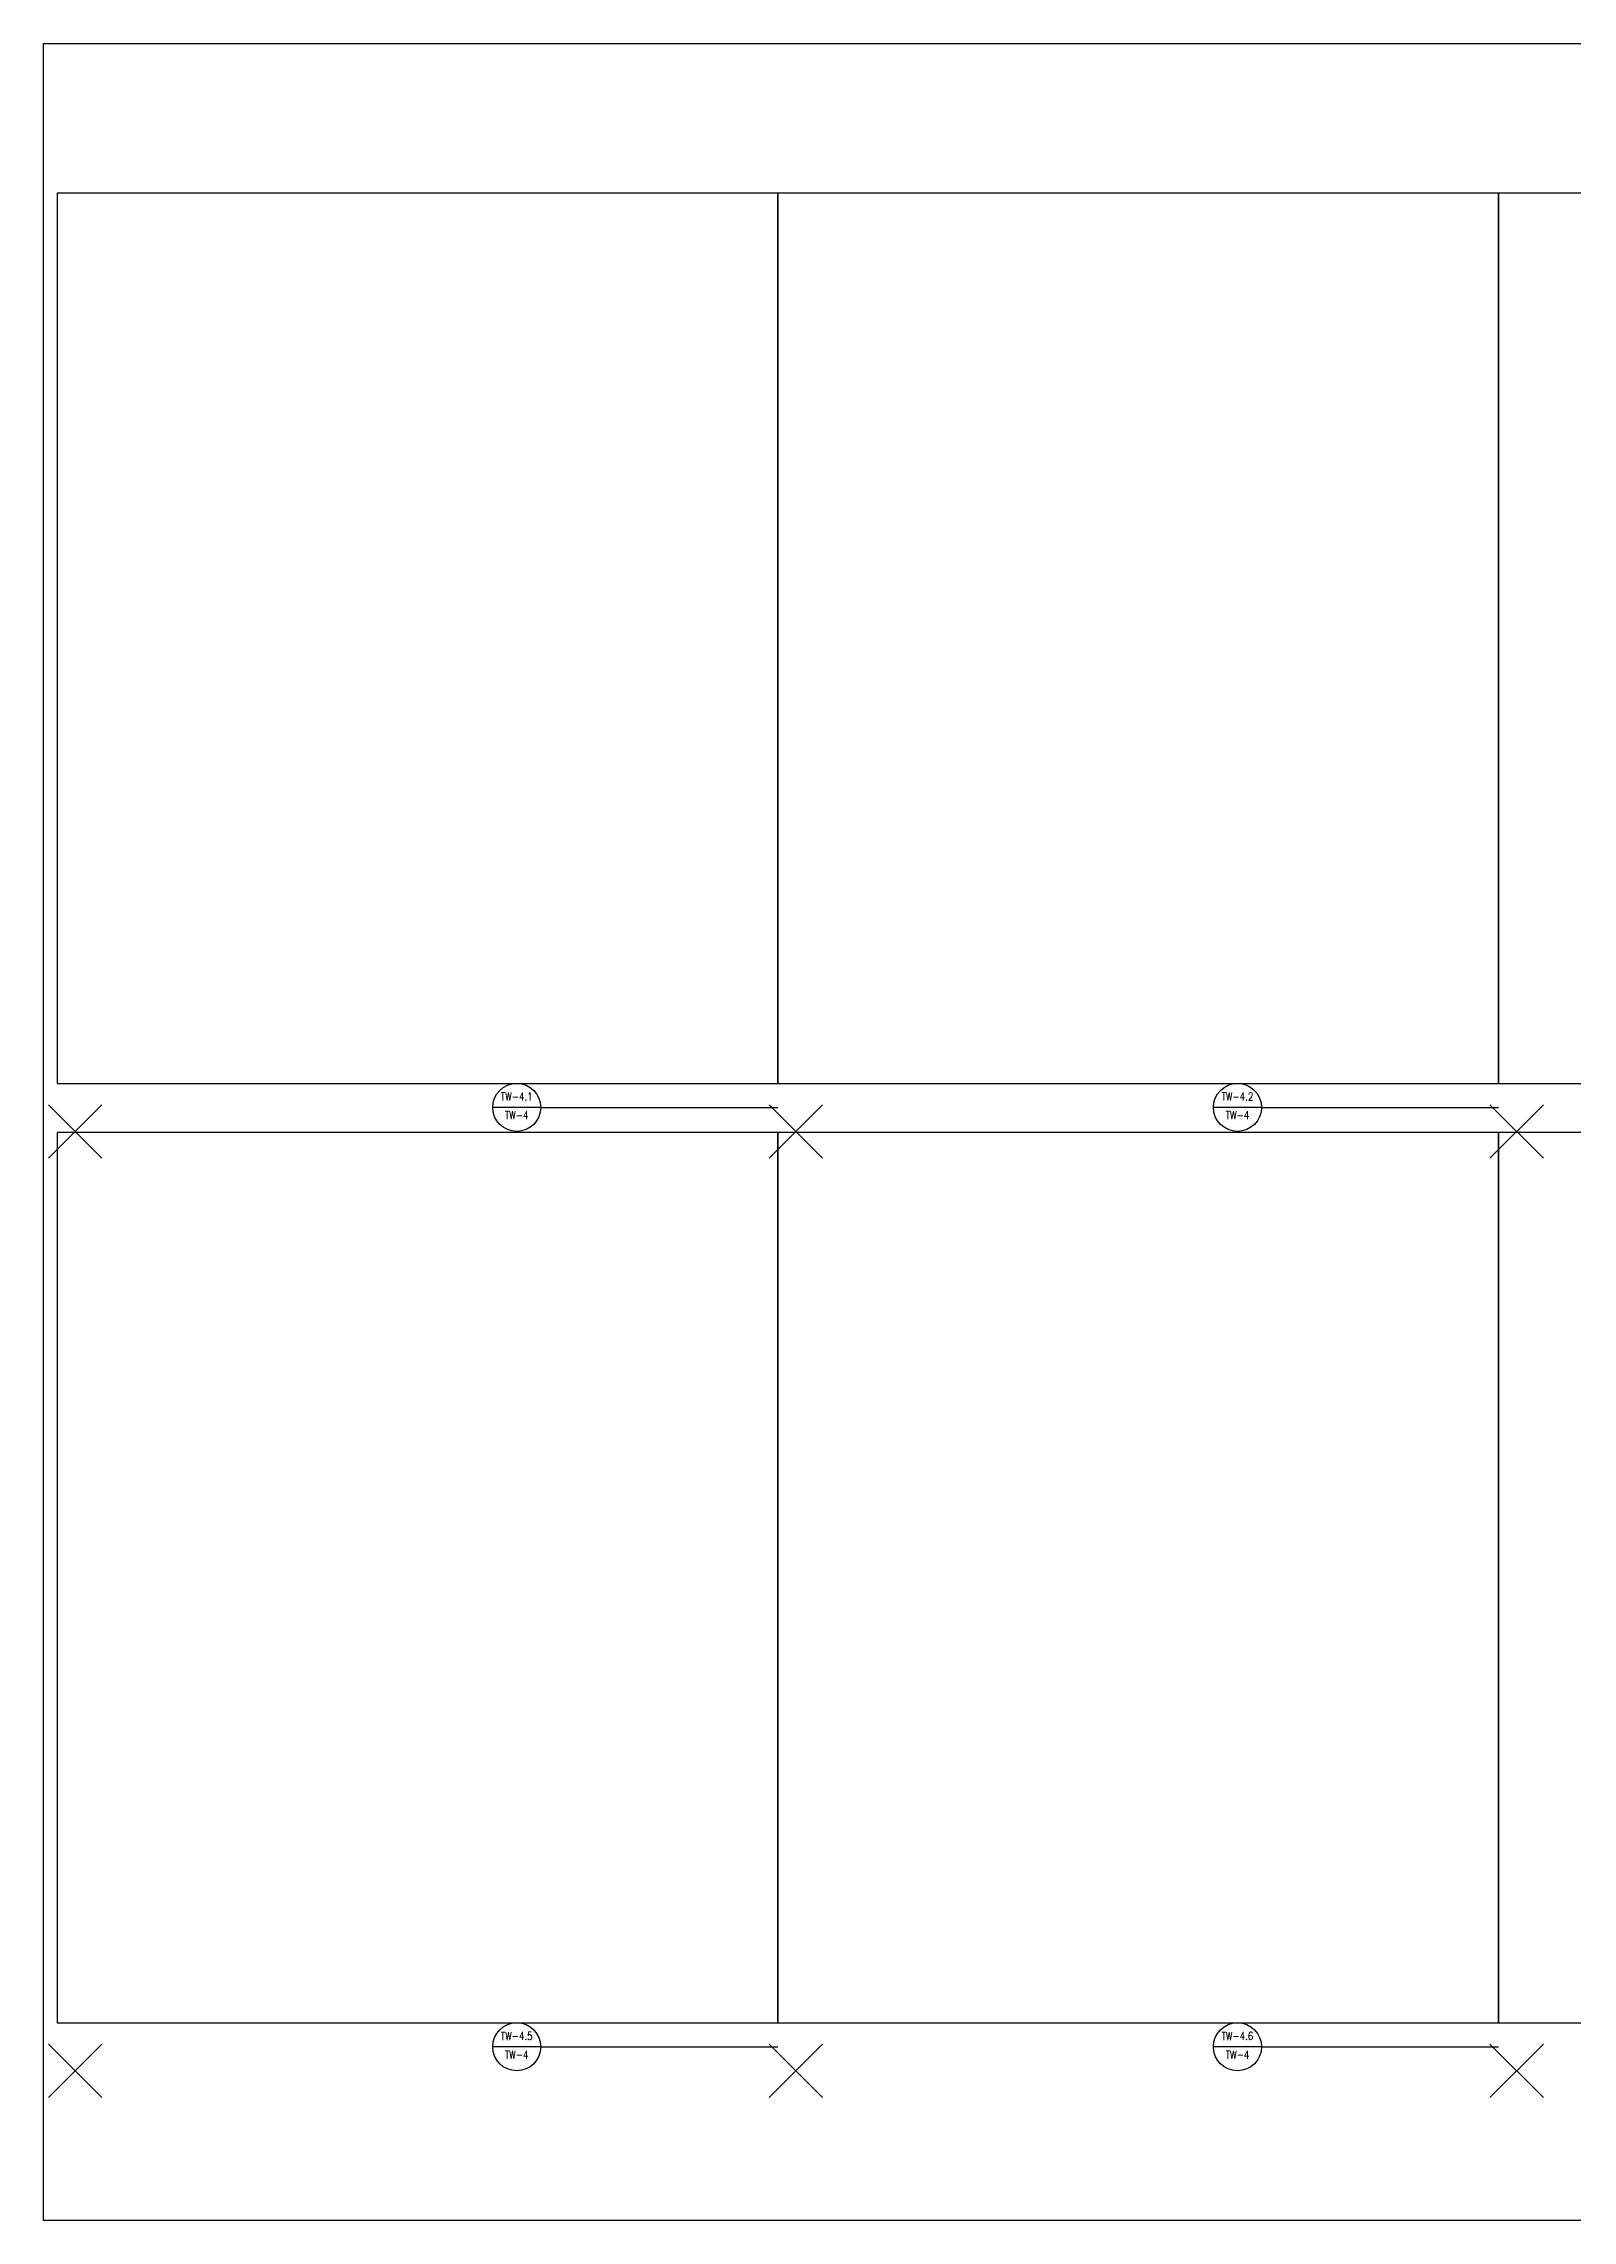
# Model space of a CAD drawing. Header units: millimetres. Extents: x -1 to 744, y -6 to 76.
# Drawn here: x 476 to 533.4, y -5.6 to 76 of the extents above; entities that cross this region are included whole.
import ezdxf
from ezdxf.enums import TextEntityAlignment as Align

# ---------------------------------------------------------------- set-up
doc = ezdxf.new("R2010")
doc.units = ezdxf.units.MM
doc.header["$MEASUREMENT"] = 0
doc.header["$PDMODE"] = 3
doc.header["$PDSIZE"] = 1
for name, color, linetype in [('_TW-3', 7, 'Continuous'), ('_TW-4', 7, 'Continuous'), ('TW_REF_MARKER', 7, 'Continuous')]:
    doc.layers.add(name, color=color, linetype=linetype)
doc.layers.add('_TW_Boundary', color=7, linetype='Continuous', plot=False)
doc.layers.add('_TW_Insertion_Point', color=1, linetype='Continuous', lineweight=25, plot=False)
doc.styles.add('ROMANS', font='ROMANS.shx')
doc.styles.add('STD', font='simplex.shx', dxfattribs={"height": 0.1})

# ---------------------------------------------------------------- blocks, each defined once
blk = doc.blocks.new('DTLBUB')
blk.add_line((0.313, 0), (-0.313, 0))
blk.add_circle((0, 0), 0.313)
at = {"style": 'STD', "flags": 12}
for tag, height, p in [('A1', 0.104, (0, 0.14)), ('M-000', 0.0781, (0, -0.103))]:
    blk.add_attdef(tag, text='', height=height, dxfattribs=at).set_placement(p, align=Align.MIDDLE)

msp = doc.modelspace()

# ---------------------------------------------------------------- linework, layer by layer
at = {"layer": '_TW-3'}
for p, q in [((494.684, 36.108), (503.571, 36.108)), ((521.7, 36.108), (530.588, 36.108)), ((494.684, 0.899), (503.571, 0.899)), ((521.7, 0.899), (530.588, 0.899))]:
    msp.add_line(p, q, dxfattribs=at)
at = {"layer": '_TW_Boundary', "color": 251}
for points in [[(476.049, 75.981), (585.126, 75.981), (585.126, -5.609), (476.049, -5.609)], [(476.555, 37.008), (503.571, 37.008), (503.571, 70.371), (476.555, 70.371)], [(503.571, 37.008), (530.588, 37.008), (530.588, 70.371), (503.571, 70.371)], [(530.588, 37.008), (557.604, 37.008), (557.604, 70.371), (530.588, 70.371)], [(476.555, 1.8), (503.571, 1.8), (503.571, 35.162), (476.555, 35.162)], [(503.571, 1.8), (530.588, 1.8), (530.588, 35.162), (503.571, 35.162)], [(530.588, 1.8), (557.604, 1.8), (557.604, 35.162), (530.588, 35.162)]]:
    msp.add_lwpolyline(points, close=True, dxfattribs=at)
at = {"layer": '_TW_Insertion_Point'}
for p in [(477.233, 35.209), (504.249, 35.209), (531.265, 35.209), (477.233, 0), (504.249, 0), (531.265, 0)]:
    msp.add_point(p, dxfattribs=at)

# ---------------------------------------------------------------- block references
at = {"layer": '_TW-4'}
ref = msp.add_blockref('DTLBUB', (493.784, 36.109), dxfattribs=dict(at, xscale=2.878068995225996, yscale=2.878068995225996, zscale=2.878068995225996))
ref.add_attrib('A1', 'TW-4.1', dxfattribs={"layer": 'TW_REF_MARKER', "height": 0.2998, "rotation": 0.05085, "style": 'ROMANS', "width": 0.8, "flags": 12}).set_placement((493.784, 36.513), align=Align.MIDDLE)
ref.add_attrib('M-000', 'TW-4', dxfattribs={"layer": 'TW_REF_MARKER', "height": 0.2999, "rotation": 0.05085, "style": 'ROMANS', "width": 0.8, "flags": 12}).set_placement((493.784, 35.811), align=Align.MIDDLE)
ref = msp.add_blockref('DTLBUB', (520.8, 36.109), dxfattribs=dict(at, xscale=2.878068995225996, yscale=2.878068995225996, zscale=2.878068995225996))
ref.add_attrib('A1', 'TW-4.2', dxfattribs={"layer": 'TW_REF_MARKER', "height": 0.2998, "rotation": 0.05085, "style": 'ROMANS', "width": 0.8, "flags": 12}).set_placement((520.8, 36.513), align=Align.MIDDLE)
ref.add_attrib('M-000', 'TW-4', dxfattribs={"layer": 'TW_REF_MARKER', "height": 0.2999, "rotation": 0.05085, "style": 'ROMANS', "width": 0.8, "flags": 12}).set_placement((520.8, 35.811), align=Align.MIDDLE)
ref = msp.add_blockref('DTLBUB', (493.784, 0.9), dxfattribs=dict(at, xscale=2.878068995225996, yscale=2.878068995225996, zscale=2.878068995225996))
ref.add_attrib('A1', 'TW-4.5', dxfattribs={"layer": 'TW_REF_MARKER', "height": 0.2998, "rotation": 0.05085, "style": 'ROMANS', "width": 0.8, "flags": 12}).set_placement((493.784, 1.304), align=Align.MIDDLE)
ref.add_attrib('M-000', 'TW-4', dxfattribs={"layer": 'TW_REF_MARKER', "height": 0.2999, "rotation": 0.05085, "style": 'ROMANS', "width": 0.8, "flags": 12}).set_placement((493.784, 0.603), align=Align.MIDDLE)
ref = msp.add_blockref('DTLBUB', (520.8, 0.9), dxfattribs=dict(at, xscale=2.878068995225994, yscale=2.878068995225994, zscale=2.878068995225994))
ref.add_attrib('A1', 'TW-4.6', dxfattribs={"layer": 'TW_REF_MARKER', "height": 0.2998, "rotation": 0.05085, "style": 'ROMANS', "width": 0.8, "flags": 12}).set_placement((520.8, 1.304), align=Align.MIDDLE)
ref.add_attrib('M-000', 'TW-4', dxfattribs={"layer": 'TW_REF_MARKER', "height": 0.2999, "rotation": 0.05085, "style": 'ROMANS', "width": 0.8, "flags": 12}).set_placement((520.8, 0.603), align=Align.MIDDLE)

doc.saveas('drawing.dxf')
